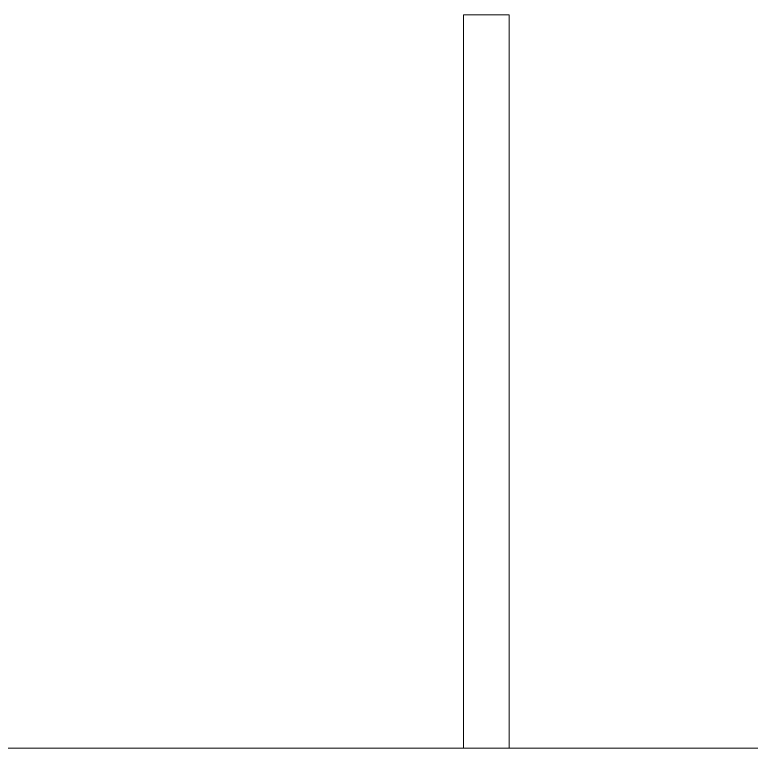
# Model space of a CAD drawing. Header units: millimetres. Extents: x -4000 to 187956, y -58990 to 162485.
# Drawn here: x 1157.5 to 1559.6, y 73999.6 to 74400 of the extents above; entities that cross this region are included whole.
import ezdxf

# ---------------------------------------------------------------- set-up
doc = ezdxf.new("R2010")
doc.units = ezdxf.units.MM
doc.layers.add('A-WALL', color=113, linetype='Continuous', lineweight=13)

# ---------------------------------------------------------------- blocks, each defined once
blk = doc.blocks.new('CMF2_NHAXUONG_A_rvt-1-FFS - TANG 1')
at = {"layer": 'A-WALL', "color": 35, "lineweight": 15}
for p, q in [((1402.43, 74400.01), (1402.43, 73999.61)), ((1402.43, 74400.01), (1427.43, 74400.01)), ((1427.43, 73999.61), (1427.43, 74400.01)), ((1402.43, 73999.61), (1085.4, 73999.61)), ((1747.69, 73999.61), (1427.43, 73999.61))]:
    blk.add_line(p, q, dxfattribs=at)
at = {"layer": 'A-WALL', "color": 50, "lineweight": 15}
for p, q in [((1402.43, 73999.61), (1402.43, 74400.01)), ((1427.43, 74400.01), (1402.43, 74400.01)), ((1427.43, 74400.01), (1427.43, 73999.61)), ((500, 73999.61), (1402.43, 73999.61)), ((1427.43, 73999.61), (2359.79, 73999.61))]:
    blk.add_line(p, q, dxfattribs=at)
at = {"layer": 'A-WALL', "color": 53, "lineweight": 15}
blk.add_line((1427.43, 73999.61), (1402.43, 73999.61), dxfattribs=at)
blk.add_line((1427.43, 73999.61), (1402.43, 73999.61), dxfattribs=at)

msp = doc.modelspace()

# ---------------------------------------------------------------- block references
at = {"lineweight": 5}
msp.add_blockref('CMF2_NHAXUONG_A_rvt-1-FFS - TANG 1', (0, 0), dxfattribs=at)

doc.saveas('drawing.dxf')
